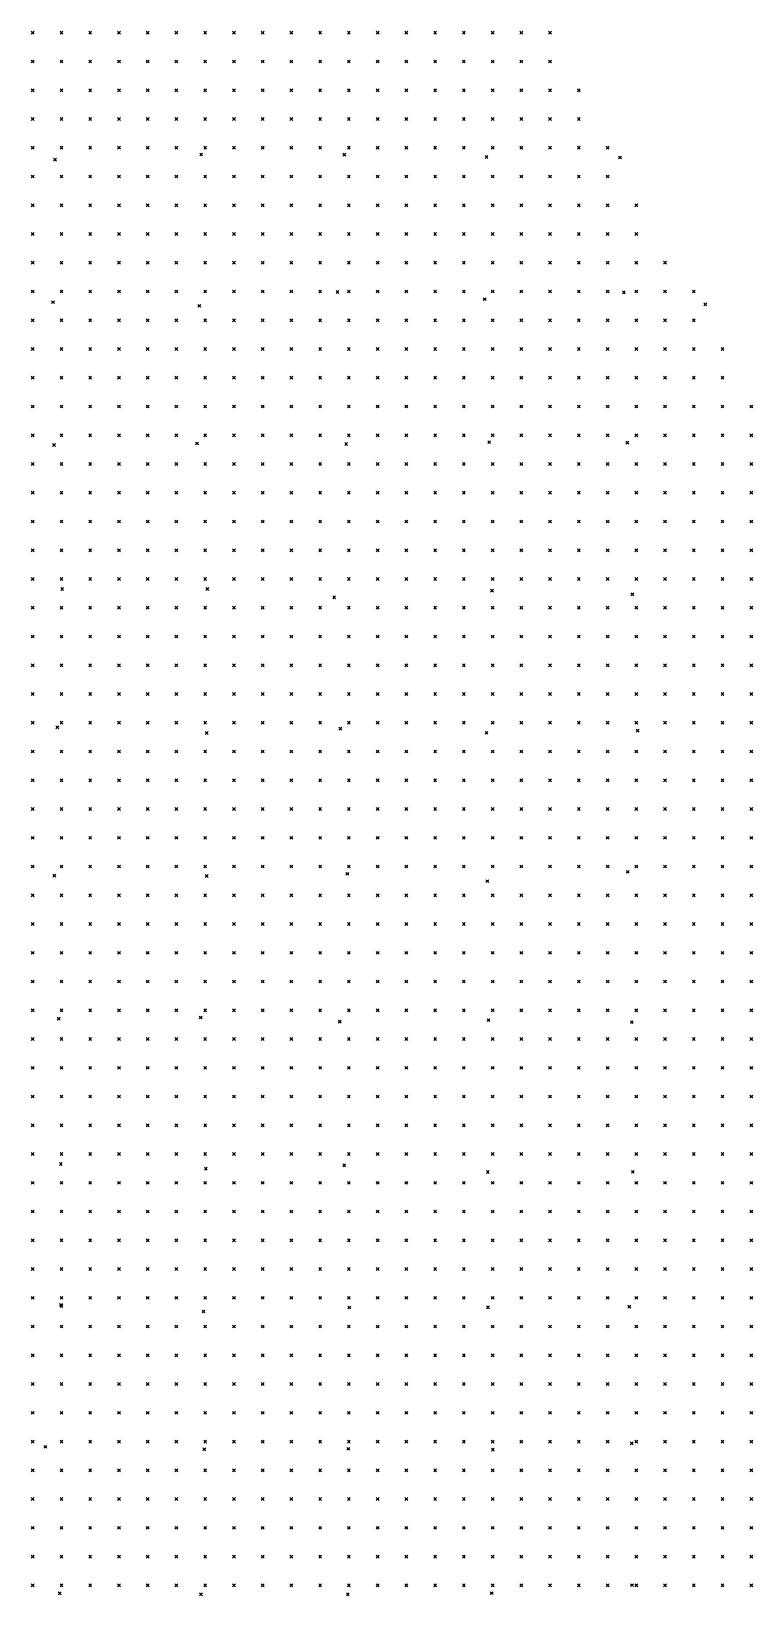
# Model space of a CAD drawing. Header units: metres. Extents: x 441556 to 446409, y 432338 to 461058.
# Drawn here: x 445750.2 to 445825.5, y 434114.6 to 434277.8 of the extents above; entities that cross this region are included whole.
import ezdxf

# ---------------------------------------------------------------- set-up
doc = ezdxf.new("R2010")
doc.units = ezdxf.units.M
doc.header["$MEASUREMENT"] = 0
doc.header["$PDMODE"] = 35
doc.header["$PDSIZE"] = 0.15
doc.layers.add('DTM-NOK-RevN_LIDAR_co_lidar', color=91, linetype='Continuous', lineweight=0)
doc.layers.add('DTM-NOK-RevN_RTK', color=32, linetype='Continuous', lineweight=0)

msp = doc.modelspace()

# ---------------------------------------------------------------- linework, layer by layer
at = {"layer": 'DTM-NOK-RevN_LIDAR_co_lidar'}
for p in [(445750.323, 434277.669, 320.329), (445753.323, 434277.669, 320.451), (445756.322, 434277.669, 320.449), (445759.322, 434277.669, 320.453), (445762.321, 434277.669, 320.499), (445765.32, 434277.669, 320.549), (445768.32, 434277.669, 320.56), (445771.319, 434277.669, 320.562), (445774.319, 434277.669, 320.556), (445777.318, 434277.669, 320.615), (445780.317, 434277.669, 320.642), (445783.317, 434277.669, 320.642), (445786.316, 434277.669, 320.655), (445789.315, 434277.669, 320.649), (445792.315, 434277.669, 320.656), (445795.314, 434277.669, 320.655), (445798.314, 434277.669, 320.648), (445801.313, 434277.669, 320.699), (445804.312, 434277.669, 320.774), (445750.323, 434274.67, 320.368), (445753.323, 434274.67, 320.415), (445756.322, 434274.67, 320.44), (445759.322, 434274.67, 320.447), (445762.321, 434274.67, 320.491), (445765.32, 434274.67, 320.521), (445768.32, 434274.67, 320.523), (445771.319, 434274.67, 320.502), (445774.319, 434274.67, 320.479), (445777.318, 434274.67, 320.509), (445780.317, 434274.67, 320.524), (445783.317, 434274.67, 320.587), (445786.316, 434274.67, 320.61), (445789.315, 434274.67, 320.685), (445792.315, 434274.67, 320.688), (445795.314, 434274.67, 320.691), (445798.314, 434274.67, 320.681), (445801.313, 434274.67, 320.746), (445804.312, 434274.67, 320.776), (445750.323, 434271.67, 320.756), (445753.323, 434271.67, 320.381), (445756.322, 434271.67, 320.319), (445759.322, 434271.67, 320.357), (445762.321, 434271.67, 320.39), (445765.32, 434271.67, 320.459), (445768.32, 434271.67, 320.468), (445771.319, 434271.67, 320.444), (445774.319, 434271.67, 320.461), (445777.318, 434271.67, 320.437), (445780.317, 434271.67, 320.426), (445783.317, 434271.67, 320.434), (445786.316, 434271.67, 320.504), (445789.315, 434271.67, 320.578), (445792.315, 434271.67, 320.646), (445795.314, 434271.67, 320.695), (445798.314, 434271.67, 320.703), (445801.313, 434271.67, 320.733), (445804.312, 434271.67, 320.713), (445807.312, 434271.67, 320.702), (445750.323, 434268.671, 320.723), (445753.323, 434268.671, 320.334), (445756.322, 434268.671, 320.191), (445759.322, 434268.671, 320.22), (445762.321, 434268.671, 320.31), (445765.32, 434268.671, 320.352), (445768.32, 434268.671, 320.36), (445771.319, 434268.671, 320.353), (445774.319, 434268.671, 320.355), (445777.318, 434268.671, 320.338), (445780.317, 434268.671, 320.332), (445783.317, 434268.671, 320.329), (445786.316, 434268.671, 320.379), (445789.315, 434268.671, 320.452), (445792.315, 434268.671, 320.555), (445795.314, 434268.671, 320.631), (445798.314, 434268.671, 320.672), (445801.313, 434268.671, 320.66), (445804.312, 434268.671, 320.643), (445807.312, 434268.671, 320.627), (445750.323, 434265.671, 320.707), (445753.323, 434265.671, 320.348), (445756.322, 434265.671, 320.139), (445759.322, 434265.671, 320.19), (445762.321, 434265.671, 320.261), (445765.32, 434265.671, 320.321), (445768.32, 434265.671, 320.381), (445771.319, 434265.671, 320.369), (445774.319, 434265.671, 320.319), (445777.318, 434265.671, 320.348), (445780.317, 434265.671, 320.372), (445783.317, 434265.671, 320.344), (445786.316, 434265.671, 320.401), (445789.315, 434265.671, 320.485), (445792.315, 434265.671, 320.568), (445795.314, 434265.671, 320.639), (445798.314, 434265.671, 320.673), (445801.313, 434265.671, 320.705), (445804.312, 434265.671, 320.681), (445807.312, 434265.671, 320.663), (445810.311, 434265.671, 320.638), (445750.323, 434262.672, 320.907), (445753.323, 434262.672, 320.532), (445756.322, 434262.672, 320.287), (445759.322, 434262.672, 320.25), (445762.321, 434262.672, 320.262), (445765.32, 434262.672, 320.36), (445768.32, 434262.672, 320.414), (445771.319, 434262.672, 320.398), (445774.319, 434262.672, 320.395), (445777.318, 434262.672, 320.39), (445780.317, 434262.672, 320.381), (445783.317, 434262.672, 320.435), (445786.316, 434262.672, 320.53), (445789.315, 434262.672, 320.627), (445792.315, 434262.672, 320.668), (445795.314, 434262.672, 320.729), (445798.314, 434262.672, 320.824), (445801.313, 434262.672, 320.822), (445804.312, 434262.672, 320.812), (445807.312, 434262.672, 320.84), (445810.311, 434262.672, 320.766), (445750.323, 434259.673, 320.574), (445753.323, 434259.673, 320.451), (445756.322, 434259.673, 320.362), (445759.322, 434259.673, 320.351), (445762.321, 434259.673, 320.443), (445765.32, 434259.673, 320.569), (445768.32, 434259.673, 320.709), (445771.319, 434259.673, 320.771), (445774.319, 434259.673, 320.743), (445777.318, 434259.673, 320.837), (445780.317, 434259.673, 320.951), (445783.317, 434259.673, 321.107), (445786.316, 434259.673, 321.229), (445789.315, 434259.673, 321.264), (445792.315, 434259.673, 321.425), (445795.314, 434259.673, 321.464), (445798.314, 434259.673, 321.365), (445801.313, 434259.673, 321.463), (445804.312, 434259.673, 321.592), (445807.312, 434259.673, 321.502), (445810.311, 434259.673, 321.478), (445813.311, 434259.673, 321.506), (445750.323, 434256.673, 320.432), (445753.323, 434256.673, 320.334), (445756.322, 434256.673, 320.347), (445759.322, 434256.673, 320.515), (445762.321, 434256.673, 320.673), (445765.32, 434256.673, 320.792), (445768.32, 434256.673, 321), (445771.319, 434256.673, 321.19), (445774.319, 434256.673, 321.222), (445777.318, 434256.673, 321.323), (445780.317, 434256.673, 321.407), (445783.317, 434256.673, 321.469), (445786.316, 434256.673, 321.534), (445789.315, 434256.673, 321.608), (445792.315, 434256.673, 321.693), (445795.314, 434256.673, 321.718), (445798.314, 434256.673, 321.702), (445801.313, 434256.673, 321.701), (445804.312, 434256.673, 321.68), (445807.312, 434256.673, 321.636), (445810.311, 434256.673, 321.634), (445813.311, 434256.673, 321.62), (445750.323, 434253.674, 320.519), (445753.323, 434253.674, 320.525), (445756.322, 434253.674, 320.527), (445759.322, 434253.674, 320.582), (445762.321, 434253.674, 320.721), (445765.32, 434253.674, 320.868), (445768.32, 434253.674, 321.005), (445771.319, 434253.674, 321.18), (445774.319, 434253.674, 321.298), (445777.318, 434253.674, 321.401), (445780.317, 434253.674, 321.405), (445783.317, 434253.674, 321.479), (445786.316, 434253.674, 321.568), (445789.315, 434253.674, 321.634), (445792.315, 434253.674, 321.645), (445795.314, 434253.674, 321.693), (445798.314, 434253.674, 321.752), (445801.313, 434253.674, 321.724), (445804.312, 434253.674, 321.763), (445807.312, 434253.674, 321.746), (445810.311, 434253.674, 321.714), (445813.311, 434253.674, 321.702), (445816.31, 434253.674, 321.686), (445750.323, 434250.675, 320.726), (445753.323, 434250.675, 320.693), (445756.322, 434250.675, 320.67), (445759.322, 434250.675, 320.732), (445762.321, 434250.675, 320.86), (445765.32, 434250.675, 320.931), (445768.32, 434250.675, 321.029), (445771.319, 434250.675, 321.174), (445774.319, 434250.675, 321.315), (445777.318, 434250.675, 321.351), (445780.317, 434250.675, 321.429), (445783.317, 434250.675, 321.504), (445786.316, 434250.675, 321.547), (445789.315, 434250.675, 321.601), (445792.315, 434250.675, 321.652), (445795.314, 434250.675, 321.699), (445798.314, 434250.675, 321.726), (445801.313, 434250.675, 321.707), (445804.312, 434250.675, 321.724), (445807.312, 434250.675, 321.721), (445810.311, 434250.675, 321.712), (445813.311, 434250.675, 321.695), (445816.31, 434250.675, 321.647), (445819.309, 434250.675, 321.657), (445750.323, 434247.675, 320.82), (445753.323, 434247.675, 320.79), (445756.322, 434247.675, 320.786), (445759.322, 434247.675, 320.838), (445762.321, 434247.675, 320.943), (445765.32, 434247.675, 321.061), (445768.32, 434247.675, 321.19), (445771.319, 434247.675, 321.31), (445774.319, 434247.675, 321.449), (445777.318, 434247.675, 321.539), (445780.317, 434247.675, 321.598), (445783.317, 434247.675, 321.671), (445786.316, 434247.675, 321.734), (445789.315, 434247.675, 321.816), (445792.315, 434247.675, 321.821), (445795.314, 434247.675, 321.864), (445798.314, 434247.675, 321.891), (445801.313, 434247.675, 321.825), (445804.312, 434247.675, 321.728), (445807.312, 434247.675, 321.707), (445810.311, 434247.675, 321.688), (445813.311, 434247.675, 321.666), (445816.31, 434247.675, 321.634), (445819.309, 434247.675, 321.649), (445750.323, 434244.676, 320.776), (445753.323, 434244.676, 320.751), (445756.322, 434244.676, 320.794), (445759.322, 434244.676, 320.846), (445762.321, 434244.676, 321.006), (445765.32, 434244.676, 321.196), (445768.32, 434244.676, 321.288), (445771.319, 434244.676, 321.403), (445774.319, 434244.676, 321.492), (445777.318, 434244.676, 321.593), (445780.317, 434244.676, 321.66), (445783.317, 434244.676, 321.706), (445786.316, 434244.676, 321.809), (445789.315, 434244.676, 321.87), (445792.315, 434244.676, 321.909), (445795.314, 434244.676, 321.924), (445798.314, 434244.676, 321.97), (445801.313, 434244.676, 321.885), (445804.312, 434244.676, 321.839), (445807.312, 434244.676, 321.813), (445810.311, 434244.676, 321.844), (445813.311, 434244.676, 321.849), (445816.31, 434244.676, 321.821), (445819.309, 434244.676, 321.818), (445822.309, 434244.676, 321.84), (445750.323, 434241.676, 320.867), (445753.323, 434241.676, 320.862), (445756.322, 434241.676, 320.885), (445759.322, 434241.676, 320.904), (445762.321, 434241.676, 321.043), (445765.32, 434241.676, 321.291), (445768.32, 434241.676, 321.326), (445771.319, 434241.676, 321.358), (445774.319, 434241.676, 321.437), (445777.318, 434241.676, 321.512), (445780.317, 434241.676, 321.543), (445783.317, 434241.676, 321.596), (445786.316, 434241.676, 321.692), (445789.315, 434241.676, 321.722), (445792.315, 434241.676, 321.794), (445795.314, 434241.676, 321.794), (445798.314, 434241.676, 321.794), (445801.313, 434241.676, 321.815), (445804.312, 434241.676, 321.782), (445807.312, 434241.676, 321.794), (445810.311, 434241.676, 321.853), (445813.311, 434241.676, 321.878), (445816.31, 434241.676, 321.858), (445819.309, 434241.676, 321.879), (445822.309, 434241.676, 321.898), (445750.323, 434238.677, 320.994), (445753.323, 434238.677, 321.025), (445756.322, 434238.677, 320.971), (445759.322, 434238.677, 320.989), (445762.321, 434238.677, 321.161), (445765.32, 434238.677, 321.292), (445768.32, 434238.677, 321.32), (445771.319, 434238.677, 321.348), (445774.319, 434238.677, 321.429), (445777.318, 434238.677, 321.521), (445780.317, 434238.677, 321.555), (445783.317, 434238.677, 321.574), (445786.316, 434238.677, 321.652), (445789.315, 434238.677, 321.704), (445792.315, 434238.677, 321.699), (445795.314, 434238.677, 321.713), (445798.314, 434238.677, 321.735), (445801.313, 434238.677, 321.709), (445804.312, 434238.677, 321.699), (445807.312, 434238.677, 321.691), (445810.311, 434238.677, 321.693), (445813.311, 434238.677, 321.774), (445816.31, 434238.677, 321.797), (445819.309, 434238.677, 321.851), (445822.309, 434238.677, 321.867), (445825.308, 434238.677, 321.92), (445750.323, 434235.678, 321.02), (445753.323, 434235.678, 321.041), (445756.322, 434235.678, 321.015), (445759.322, 434235.678, 321.055), (445762.321, 434235.678, 321.109), (445765.32, 434235.678, 321.213), (445768.32, 434235.678, 321.324), (445771.319, 434235.678, 321.391), (445774.319, 434235.678, 321.481), (445777.318, 434235.678, 321.523), (445780.317, 434235.678, 321.595), (445783.317, 434235.678, 321.664), (445786.316, 434235.678, 321.703), (445789.315, 434235.678, 321.745), (445792.315, 434235.678, 321.766), (445795.314, 434235.678, 321.801), (445798.314, 434235.678, 321.806), (445801.313, 434235.678, 321.799), (445804.312, 434235.678, 321.783), (445807.312, 434235.678, 321.788), (445810.311, 434235.678, 321.774), (445813.311, 434235.678, 321.793), (445816.31, 434235.678, 321.812), (445819.309, 434235.678, 321.861), (445822.309, 434235.678, 321.861), (445825.308, 434235.678, 321.88), (445750.323, 434232.678, 320.915), (445753.323, 434232.678, 320.94), (445756.322, 434232.678, 320.96), (445759.322, 434232.678, 320.988), (445762.321, 434232.678, 321.053), (445765.32, 434232.678, 321.178), (445768.32, 434232.678, 321.3), (445771.319, 434232.678, 321.366), (445774.319, 434232.678, 321.429), (445777.318, 434232.678, 321.495), (445780.317, 434232.678, 321.567), (445783.317, 434232.678, 321.625), (445786.316, 434232.678, 321.652), (445789.315, 434232.678, 321.69), (445792.315, 434232.678, 321.716), (445795.314, 434232.678, 321.731), (445798.314, 434232.678, 321.737), (445801.313, 434232.678, 321.769), (445804.312, 434232.678, 321.773), (445807.312, 434232.678, 321.783), (445810.311, 434232.678, 321.831), (445813.311, 434232.678, 321.896), (445816.31, 434232.678, 321.966), (445819.309, 434232.678, 322.023), (445822.309, 434232.678, 322.027), (445825.308, 434232.678, 322.027), (445750.323, 434229.679, 320.966), (445753.323, 434229.679, 321.004), (445756.322, 434229.679, 321.036), (445759.322, 434229.679, 321.029), (445762.321, 434229.679, 321.093), (445765.32, 434229.679, 321.19), (445768.32, 434229.679, 321.281), (445771.319, 434229.679, 321.353), (445774.319, 434229.679, 321.393), (445777.318, 434229.679, 321.441), (445780.317, 434229.679, 321.488), (445783.317, 434229.679, 321.533), (445786.316, 434229.679, 321.56), (445789.315, 434229.679, 321.581), (445792.315, 434229.679, 321.598), (445795.314, 434229.679, 321.658), (445798.314, 434229.679, 321.688), (445801.313, 434229.679, 321.689), (445804.312, 434229.679, 321.717), (445807.312, 434229.679, 321.724), (445810.311, 434229.679, 321.813), (445813.311, 434229.679, 321.902), (445816.31, 434229.679, 321.987), (445819.309, 434229.679, 322.067), (445822.309, 434229.679, 322.065), (445825.308, 434229.679, 322.057), (445750.323, 434226.679, 321.049), (445753.323, 434226.679, 321.094), (445756.322, 434226.679, 321.165), (445759.322, 434226.679, 321.181), (445762.321, 434226.679, 321.163), (445765.32, 434226.679, 321.21), (445768.32, 434226.679, 321.312), (445771.319, 434226.679, 321.396), (445774.319, 434226.679, 321.449), (445777.318, 434226.679, 321.485), (445780.317, 434226.679, 321.524), (445783.317, 434226.679, 321.572), (445786.316, 434226.679, 321.604), (445789.315, 434226.679, 321.622), (445792.315, 434226.679, 321.661), (445795.314, 434226.679, 321.712), (445798.314, 434226.679, 321.749), (445801.313, 434226.679, 321.746), (445804.312, 434226.679, 321.742), (445807.312, 434226.679, 321.768), (445810.311, 434226.679, 321.818), (445813.311, 434226.679, 321.868), (445816.31, 434226.679, 321.917), (445819.309, 434226.679, 322.024), (445822.309, 434226.679, 322.026), (445825.308, 434226.679, 321.997), (445750.323, 434223.68, 321.281), (445753.323, 434223.68, 321.319), (445756.322, 434223.68, 321.341), (445759.322, 434223.68, 321.304), (445762.321, 434223.68, 321.212), (445765.32, 434223.68, 321.263), (445768.32, 434223.68, 321.357), (445771.319, 434223.68, 321.433), (445774.319, 434223.68, 321.473), (445777.318, 434223.68, 321.51), (445780.317, 434223.68, 321.544), (445783.317, 434223.68, 321.579), (445786.316, 434223.68, 321.631), (445789.315, 434223.68, 321.676), (445792.315, 434223.68, 321.665), (445795.314, 434223.68, 321.72), (445798.314, 434223.68, 321.754), (445801.313, 434223.68, 321.754), (445804.312, 434223.68, 321.808), (445807.312, 434223.68, 321.913), (445810.311, 434223.68, 321.911), (445813.311, 434223.68, 321.923), (445816.31, 434223.68, 321.974), (445819.309, 434223.68, 322.091), (445822.309, 434223.68, 322.085), (445825.308, 434223.68, 322.059), (445750.323, 434220.681, 321.335), (445753.323, 434220.681, 321.328), (445756.322, 434220.681, 321.357), (445759.322, 434220.681, 321.314), (445762.321, 434220.681, 321.193), (445765.32, 434220.681, 321.283), (445768.32, 434220.681, 321.413), (445771.319, 434220.681, 321.5), (445774.319, 434220.681, 321.55), (445777.318, 434220.681, 321.588), (445780.317, 434220.681, 321.592), (445783.317, 434220.681, 321.605), (445786.316, 434220.681, 321.64), (445789.315, 434220.681, 321.679), (445792.315, 434220.681, 321.706), (445795.314, 434220.681, 321.723), (445798.314, 434220.681, 321.751), (445801.313, 434220.681, 321.793), (445804.312, 434220.681, 321.865), (445807.312, 434220.681, 321.893), (445810.311, 434220.681, 321.94), (445813.311, 434220.681, 321.984), (445816.31, 434220.681, 322.003), (445819.309, 434220.681, 322.019), (445822.309, 434220.681, 322.055), (445825.308, 434220.681, 322.045), (445750.323, 434217.681, 321.248), (445753.323, 434217.681, 321.239), (445756.322, 434217.681, 321.121), (445759.322, 434217.681, 321.091), (445762.321, 434217.681, 321.066), (445765.32, 434217.681, 321.145), (445768.32, 434217.681, 321.299), (445771.319, 434217.681, 321.419), (445774.319, 434217.681, 321.523), (445777.318, 434217.681, 321.566), (445780.317, 434217.681, 321.631), (445783.317, 434217.681, 321.653), (445786.316, 434217.681, 321.671), (445789.315, 434217.681, 321.686), (445792.315, 434217.681, 321.716), (445795.314, 434217.681, 321.753), (445798.314, 434217.681, 321.788), (445801.313, 434217.681, 321.834), (445804.312, 434217.681, 321.914), (445807.312, 434217.681, 321.963), (445810.311, 434217.681, 322.016), (445813.311, 434217.681, 322.042), (445816.31, 434217.681, 322.017), (445819.309, 434217.681, 321.989), (445822.309, 434217.681, 322.011), (445825.308, 434217.681, 322.025), (445750.323, 434214.682, 320.975), (445753.323, 434214.682, 320.981), (445756.322, 434214.682, 320.926), (445759.322, 434214.682, 320.924), (445762.321, 434214.682, 320.955), (445765.32, 434214.682, 321.042), (445768.32, 434214.682, 321.203), (445771.319, 434214.682, 321.394), (445774.319, 434214.682, 321.524), (445777.318, 434214.682, 321.639), (445780.317, 434214.682, 321.721), (445783.317, 434214.682, 321.808), (445786.316, 434214.682, 321.883), (445789.315, 434214.682, 321.875), (445792.315, 434214.682, 321.846), (445795.314, 434214.682, 321.865), (445798.314, 434214.682, 321.888), (445801.313, 434214.682, 321.908), (445804.312, 434214.682, 322.022), (445807.312, 434214.682, 321.997), (445810.311, 434214.682, 322.009), (445813.311, 434214.682, 321.983), (445816.31, 434214.682, 321.941), (445819.309, 434214.682, 321.96), (445822.309, 434214.682, 321.969), (445825.308, 434214.682, 322.05), (445750.323, 434211.683, 321.037), (445753.323, 434211.683, 321.05), (445756.322, 434211.683, 321.005), (445759.322, 434211.683, 320.98), (445762.321, 434211.683, 320.952), (445765.32, 434211.683, 321.024), (445768.32, 434211.683, 321.147), (445771.319, 434211.683, 321.317), (445774.319, 434211.683, 321.448), (445777.318, 434211.683, 321.606), (445780.317, 434211.683, 321.697), (445783.317, 434211.683, 321.798), (445786.316, 434211.683, 321.868), (445789.315, 434211.683, 321.89), (445792.315, 434211.683, 321.893), (445795.314, 434211.683, 321.924), (445798.314, 434211.683, 321.959), (445801.313, 434211.683, 321.999), (445804.312, 434211.683, 322.045), (445807.312, 434211.683, 322.085), (445810.311, 434211.683, 322.098), (445813.311, 434211.683, 322.08), (445816.31, 434211.683, 322.069), (445819.309, 434211.683, 322.058), (445822.309, 434211.683, 322.045), (445825.308, 434211.683, 322.071), (445750.323, 434208.683, 321.121), (445753.323, 434208.683, 321.13), (445756.322, 434208.683, 321.098), (445759.322, 434208.683, 321.052), (445762.321, 434208.683, 320.99), (445765.32, 434208.683, 320.977), (445768.32, 434208.683, 321.116), (445771.319, 434208.683, 321.389), (445774.319, 434208.683, 321.5), (445777.318, 434208.683, 321.522), (445780.317, 434208.683, 321.666), (445783.317, 434208.683, 321.773), (445786.316, 434208.683, 321.838), (445789.315, 434208.683, 321.868), (445792.315, 434208.683, 321.881), (445795.314, 434208.683, 321.918), (445798.314, 434208.683, 321.906), (445801.313, 434208.683, 321.952), (445804.312, 434208.683, 322.001), (445807.312, 434208.683, 322.011), (445810.311, 434208.683, 322.055), (445813.311, 434208.683, 322.049), (445816.31, 434208.683, 322.059), (445819.309, 434208.683, 322.167), (445822.309, 434208.683, 322.155), (445825.308, 434208.683, 322.135), (445750.323, 434205.684, 321.11), (445753.323, 434205.684, 321.135), (445756.322, 434205.684, 321.089), (445759.322, 434205.684, 321.046), (445762.321, 434205.684, 321.008), (445765.32, 434205.684, 320.988), (445768.32, 434205.684, 321.205), (445771.319, 434205.684, 321.452), (445774.319, 434205.684, 321.472), (445777.318, 434205.684, 321.42), (445780.317, 434205.684, 321.591), (445783.317, 434205.684, 321.704), (445786.316, 434205.684, 321.785), (445789.315, 434205.684, 321.807), (445792.315, 434205.684, 321.802), (445795.314, 434205.684, 321.814), (445798.314, 434205.684, 321.847), (445801.313, 434205.684, 321.852), (445804.312, 434205.684, 321.845), (445807.312, 434205.684, 321.876), (445810.311, 434205.684, 321.913), (445813.311, 434205.684, 321.941), (445816.31, 434205.684, 322.018), (445819.309, 434205.684, 322.113), (445822.309, 434205.684, 322.107), (445825.308, 434205.684, 322.07), (445750.323, 434202.684, 321.145), (445753.323, 434202.684, 321.123), (445756.322, 434202.684, 321.089), (445759.322, 434202.684, 321.09), (445762.321, 434202.684, 321.02), (445765.32, 434202.684, 321.018), (445768.32, 434202.684, 321.098), (445771.319, 434202.684, 321.271), (445774.319, 434202.684, 321.408), (445777.318, 434202.684, 321.51), (445780.317, 434202.684, 321.702), (445783.317, 434202.684, 321.87), (445786.316, 434202.684, 321.929), (445789.315, 434202.684, 321.844), (445792.315, 434202.684, 321.867), (445795.314, 434202.684, 321.917), (445798.314, 434202.684, 321.913), (445801.313, 434202.684, 321.876), (445804.312, 434202.684, 321.904), (445807.312, 434202.684, 321.862), (445810.311, 434202.684, 321.84), (445813.311, 434202.684, 321.965), (445816.31, 434202.684, 322.07), (445819.309, 434202.684, 322.02), (445822.309, 434202.684, 322.024), (445825.308, 434202.684, 322.07), (445750.323, 434199.685, 321.205), (445753.323, 434199.685, 321.199), (445756.322, 434199.685, 321.211), (445759.322, 434199.685, 321.171), (445762.321, 434199.685, 321.148), (445765.32, 434199.685, 321.164), (445768.32, 434199.685, 321.213), (445771.319, 434199.685, 321.359), (445774.319, 434199.685, 321.557), (445777.318, 434199.685, 321.71), (445780.317, 434199.685, 321.908), (445783.317, 434199.685, 322.099), (445786.316, 434199.685, 322.14), (445789.315, 434199.685, 322.105), (445792.315, 434199.685, 322.15), (445795.314, 434199.685, 322.161), (445798.314, 434199.685, 322.112), (445801.313, 434199.685, 322.152), (445804.312, 434199.685, 322.112), (445807.312, 434199.685, 322.035), (445810.311, 434199.685, 322), (445813.311, 434199.685, 322.061), (445816.31, 434199.685, 322.076), (445819.309, 434199.685, 322.025), (445822.309, 434199.685, 322.003), (445825.308, 434199.685, 322.074), (445750.323, 434196.686, 321.221), (445753.323, 434196.686, 321.187), (445756.322, 434196.686, 321.153), (445759.322, 434196.686, 321.136), (445762.321, 434196.686, 321.14), (445765.32, 434196.686, 321.171), (445768.32, 434196.686, 321.227), (445771.319, 434196.686, 321.399), (445774.319, 434196.686, 321.573), (445777.318, 434196.686, 321.736), (445780.317, 434196.686, 321.907), (445783.317, 434196.686, 322.071), (445786.316, 434196.686, 322.174), (445789.315, 434196.686, 322.16), (445792.315, 434196.686, 322.186), (445795.314, 434196.686, 322.196), (445798.314, 434196.686, 322.132), (445801.313, 434196.686, 322.192), (445804.312, 434196.686, 322.192), (445807.312, 434196.686, 322.162), (445810.311, 434196.686, 322.143), (445813.311, 434196.686, 322.173), (445816.31, 434196.686, 322.21), (445819.309, 434196.686, 322.192), (445822.309, 434196.686, 322.175), (445825.308, 434196.686, 322.203), (445750.323, 434193.686, 321.306), (445753.323, 434193.686, 321.338), (445756.322, 434193.686, 321.257), (445759.322, 434193.686, 321.323), (445762.321, 434193.686, 321.274), (445765.32, 434193.686, 321.185), (445768.32, 434193.686, 321.232), (445771.319, 434193.686, 321.477), (445774.319, 434193.686, 321.674), (445777.318, 434193.686, 321.661), (445780.317, 434193.686, 321.807), (445783.317, 434193.686, 321.947), (445786.316, 434193.686, 321.953), (445789.315, 434193.686, 321.934), (445792.315, 434193.686, 321.941), (445795.314, 434193.686, 321.979), (445798.314, 434193.686, 322.004), (445801.313, 434193.686, 322.041), (445804.312, 434193.686, 322.051), (445807.312, 434193.686, 322.059), (445810.311, 434193.686, 322.075), (445813.311, 434193.686, 322.096), (445816.31, 434193.686, 322.114), (445819.309, 434193.686, 322.141), (445822.309, 434193.686, 322.174), (445825.308, 434193.686, 322.247), (445750.323, 434190.687, 321.265), (445753.323, 434190.687, 321.29), (445756.322, 434190.687, 321.291), (445759.322, 434190.687, 321.377), (445762.321, 434190.687, 321.405), (445765.32, 434190.687, 321.4), (445768.32, 434190.687, 321.471), (445771.319, 434190.687, 321.592), (445774.319, 434190.687, 321.709), (445777.318, 434190.687, 321.786), (445780.317, 434190.687, 321.848), (445783.317, 434190.687, 321.883), (445786.316, 434190.687, 321.891), (445789.315, 434190.687, 321.865), (445792.315, 434190.687, 321.881), (445795.314, 434190.687, 321.867), (445798.314, 434190.687, 321.907), (445801.313, 434190.687, 321.942), (445804.312, 434190.687, 322.039), (445807.312, 434190.687, 322.068), (445810.311, 434190.687, 322.012), (445813.311, 434190.687, 322.04), (445816.31, 434190.687, 322.027), (445819.309, 434190.687, 322.039), (445822.309, 434190.687, 322.077), (445825.308, 434190.687, 322.139), (445750.323, 434187.688, 321.48), (445753.323, 434187.688, 321.59), (445756.322, 434187.688, 321.603), (445759.322, 434187.688, 321.581), (445762.321, 434187.688, 321.627), (445765.32, 434187.688, 321.587), (445768.32, 434187.688, 321.572), (445771.319, 434187.688, 321.659), (445774.319, 434187.688, 321.761), (445777.318, 434187.688, 321.843), (445780.317, 434187.688, 321.893), (445783.317, 434187.688, 321.915), (445786.316, 434187.688, 321.965), (445789.315, 434187.688, 321.957), (445792.315, 434187.688, 321.939), (445795.314, 434187.688, 321.922), (445798.314, 434187.688, 321.938), (445801.313, 434187.688, 321.935), (445804.312, 434187.688, 322.025), (445807.312, 434187.688, 322.04), (445810.311, 434187.688, 322.042), (445813.311, 434187.688, 322.033), (445816.31, 434187.688, 322.06), (445819.309, 434187.688, 322.084), (445822.309, 434187.688, 322.068), (445825.308, 434187.688, 322.124), (445750.323, 434184.688, 321.414), (445753.323, 434184.688, 321.464), (445756.322, 434184.688, 321.507), (445759.322, 434184.688, 321.533), (445762.321, 434184.688, 321.569), (445765.32, 434184.688, 321.563), (445768.32, 434184.688, 321.593), (445771.319, 434184.688, 321.711), (445774.319, 434184.688, 321.795), (445777.318, 434184.688, 321.847), (445780.317, 434184.688, 321.882), (445783.317, 434184.688, 321.969), (445786.316, 434184.688, 322.006), (445789.315, 434184.688, 322.026), (445792.315, 434184.688, 322.011), (445795.314, 434184.688, 321.972), (445798.314, 434184.688, 321.971), (445801.313, 434184.688, 321.937), (445804.312, 434184.688, 322.009), (445807.312, 434184.688, 322.057), (445810.311, 434184.688, 322.09), (445813.311, 434184.688, 322.123), (445816.31, 434184.688, 322.151), (445819.309, 434184.688, 322.202), (445822.309, 434184.688, 322.22), (445825.308, 434184.688, 322.236), (445750.323, 434181.689, 321.461), (445753.323, 434181.689, 321.448), (445756.322, 434181.689, 321.504), (445759.322, 434181.689, 321.547), (445762.321, 434181.689, 321.626), (445765.32, 434181.689, 321.647), (445768.32, 434181.689, 321.658), (445771.319, 434181.689, 321.735), (445774.319, 434181.689, 321.842), (445777.318, 434181.689, 321.902), (445780.317, 434181.689, 321.931), (445783.317, 434181.689, 321.956), (445786.316, 434181.689, 321.979), (445789.315, 434181.689, 322.011), (445792.315, 434181.689, 322.026), (445795.314, 434181.689, 321.982), (445798.314, 434181.689, 321.953), (445801.313, 434181.689, 321.951), (445804.312, 434181.689, 321.988), (445807.312, 434181.689, 322.011), (445810.311, 434181.689, 322.064), (445813.311, 434181.689, 322.134), (445816.31, 434181.689, 322.165), (445819.309, 434181.689, 322.195), (445822.309, 434181.689, 322.225), (445825.308, 434181.689, 322.278), (445750.323, 434178.689, 321.515), (445753.323, 434178.689, 321.522), (445756.322, 434178.689, 321.571), (445759.322, 434178.689, 321.645), (445762.321, 434178.689, 321.697), (445765.32, 434178.689, 321.724), (445768.32, 434178.689, 321.763), (445771.319, 434178.689, 321.85), (445774.319, 434178.689, 321.936), (445777.318, 434178.689, 322.032), (445780.317, 434178.689, 322.084), (445783.317, 434178.689, 322.065), (445786.316, 434178.689, 322.083), (445789.315, 434178.689, 322.09), (445792.315, 434178.689, 322.09), (445795.314, 434178.689, 322.091), (445798.314, 434178.689, 322.073), (445801.313, 434178.689, 322.047), (445804.312, 434178.689, 322.002), (445807.312, 434178.689, 322.029), (445810.311, 434178.689, 322.083), (445813.311, 434178.689, 322.157), (445816.31, 434178.689, 322.146), (445819.309, 434178.689, 322.163), (445822.309, 434178.689, 322.225), (445825.308, 434178.689, 322.29), (445750.323, 434175.69, 321.516), (445753.323, 434175.69, 321.596), (445756.322, 434175.69, 321.639), (445759.322, 434175.69, 321.714), (445762.321, 434175.69, 321.72), (445765.32, 434175.69, 321.753), (445768.32, 434175.69, 321.812), (445771.319, 434175.69, 321.871), (445774.319, 434175.69, 321.995), (445777.318, 434175.69, 322.059), (445780.317, 434175.69, 322.077), (445783.317, 434175.69, 322.078), (445786.316, 434175.69, 322.09), (445789.315, 434175.69, 322.127), (445792.315, 434175.69, 322.194), (445795.314, 434175.69, 322.208), (445798.314, 434175.69, 322.169), (445801.313, 434175.69, 322.121), (445804.312, 434175.69, 322.104), (445807.312, 434175.69, 322.121), (445810.311, 434175.69, 322.188), (445813.311, 434175.69, 322.241), (445816.31, 434175.69, 322.228), (445819.309, 434175.69, 322.273), (445822.309, 434175.69, 322.359), (445825.308, 434175.69, 322.41), (445750.323, 434172.691, 321.606), (445753.323, 434172.691, 321.718), (445756.322, 434172.691, 321.732), (445759.322, 434172.691, 321.717), (445762.321, 434172.691, 321.71), (445765.32, 434172.691, 321.732), (445768.32, 434172.691, 321.762), (445771.319, 434172.691, 321.845), (445774.319, 434172.691, 321.949), (445777.318, 434172.691, 322.068), (445780.317, 434172.691, 322.169), (445783.317, 434172.691, 322.017), (445786.316, 434172.691, 322.078), (445789.315, 434172.691, 322.113), (445792.315, 434172.691, 322.142), (445795.314, 434172.691, 322.157), (445798.314, 434172.691, 322.196), (445801.313, 434172.691, 322.183), (445804.312, 434172.691, 322.191), (445807.312, 434172.691, 322.221), (445810.311, 434172.691, 322.229), (445813.311, 434172.691, 322.247), (445816.31, 434172.691, 322.287), (445819.309, 434172.691, 322.326), (445822.309, 434172.691, 322.394), (445825.308, 434172.691, 322.512), (445750.323, 434169.691, 321.665), (445753.323, 434169.691, 321.783), (445756.322, 434169.691, 321.843), (445759.322, 434169.691, 321.845), (445762.321, 434169.691, 321.823), (445765.32, 434169.691, 321.823), (445768.32, 434169.691, 321.837), (445771.319, 434169.691, 321.881), (445774.319, 434169.691, 321.925), (445777.318, 434169.691, 321.99), (445780.317, 434169.691, 322.065), (445783.317, 434169.691, 322.059), (445786.316, 434169.691, 322.109), (445789.315, 434169.691, 322.114), (445792.315, 434169.691, 322.109), (445795.314, 434169.691, 322.168), (445798.314, 434169.691, 322.198), (445801.313, 434169.691, 322.22), (445804.312, 434169.691, 322.246), (445807.312, 434169.691, 322.26), (445810.311, 434169.691, 322.272), (445813.311, 434169.691, 322.33), (445816.31, 434169.691, 322.317), (445819.309, 434169.691, 322.334), (445822.309, 434169.691, 322.426), (445825.308, 434169.691, 322.567), (445750.323, 434166.692, 321.643), (445753.323, 434166.692, 321.737), (445756.322, 434166.692, 321.8), (445759.322, 434166.692, 321.844), (445762.321, 434166.692, 321.835), (445765.32, 434166.692, 321.808), (445768.32, 434166.692, 321.816), (445771.319, 434166.692, 321.842), (445774.319, 434166.692, 321.87), (445777.318, 434166.692, 321.9), (445780.317, 434166.692, 321.95), (445783.317, 434166.692, 321.981), (445786.316, 434166.692, 322.022), (445789.315, 434166.692, 322.026), (445792.315, 434166.692, 322.078), (445795.314, 434166.692, 322.14), (445798.314, 434166.692, 322.145), (445801.313, 434166.692, 322.185), (445804.312, 434166.692, 322.236), (445807.312, 434166.692, 322.285), (445810.311, 434166.692, 322.381), (445813.311, 434166.692, 322.448), (445816.31, 434166.692, 322.411), (445819.309, 434166.692, 322.419), (445822.309, 434166.692, 322.47), (445825.308, 434166.692, 322.607), (445750.323, 434163.692, 321.605), (445753.323, 434163.692, 321.674), (445756.322, 434163.692, 321.738), (445759.322, 434163.692, 321.781), (445762.321, 434163.692, 321.774), (445765.32, 434163.692, 321.75), (445768.32, 434163.692, 321.755), (445771.319, 434163.692, 321.755), (445774.319, 434163.692, 321.766), (445777.318, 434163.692, 321.794), (445780.317, 434163.692, 321.847), (445783.317, 434163.692, 321.876), (445786.316, 434163.692, 321.905), (445789.315, 434163.692, 321.928), (445792.315, 434163.692, 321.989), (445795.314, 434163.692, 322.052), (445798.314, 434163.692, 322.105), (445801.313, 434163.692, 322.16), (445804.312, 434163.692, 322.212), (445807.312, 434163.692, 322.279), (445810.311, 434163.692, 322.308), (445813.311, 434163.692, 322.377), (445816.31, 434163.692, 322.404), (445819.309, 434163.692, 322.418), (445822.309, 434163.692, 322.445), (445825.308, 434163.692, 322.49), (445750.323, 434160.693, 321.836), (445753.323, 434160.693, 321.816), (445756.322, 434160.693, 321.857), (445759.322, 434160.693, 321.899), (445762.321, 434160.693, 321.898), (445765.32, 434160.693, 321.876), (445768.32, 434160.693, 321.833), (445771.319, 434160.693, 321.817), (445774.319, 434160.693, 321.829), (445777.318, 434160.693, 321.847), (445780.317, 434160.693, 321.882), (445783.317, 434160.693, 321.915), (445786.316, 434160.693, 321.931), (445789.315, 434160.693, 321.957), (445792.315, 434160.693, 321.99), (445795.314, 434160.693, 322.001), (445798.314, 434160.693, 322.017), (445801.313, 434160.693, 322.077), (445804.312, 434160.693, 322.127), (445807.312, 434160.693, 322.159), (445810.311, 434160.693, 322.224), (445813.311, 434160.693, 322.29), (445816.31, 434160.693, 322.337), (445819.309, 434160.693, 322.379), (445822.309, 434160.693, 322.419), (445825.308, 434160.693, 322.46), (445750.323, 434157.694, 321.905), (445753.323, 434157.694, 321.833), (445756.322, 434157.694, 321.861), (445759.322, 434157.694, 321.923), (445762.321, 434157.694, 321.93), (445765.32, 434157.694, 321.927), (445768.32, 434157.694, 321.881), (445771.319, 434157.694, 321.85), (445774.319, 434157.694, 321.859), (445777.318, 434157.694, 321.846), (445780.317, 434157.694, 321.875), (445783.317, 434157.694, 321.918), (445786.316, 434157.694, 321.946), (445789.315, 434157.694, 321.971), (445792.315, 434157.694, 322.014), (445795.314, 434157.694, 322.041), (445798.314, 434157.694, 322.084), (445801.313, 434157.694, 322.106), (445804.312, 434157.694, 322.148), (445807.312, 434157.694, 322.189), (445810.311, 434157.694, 322.246), (445813.311, 434157.694, 322.277), (445816.31, 434157.694, 322.288), (445819.309, 434157.694, 322.311), (445822.309, 434157.694, 322.305), (445825.308, 434157.694, 322.304), (445750.323, 434154.694, 321.958), (445753.323, 434154.694, 321.872), (445756.322, 434154.694, 321.905), (445759.322, 434154.694, 321.954), (445762.321, 434154.694, 321.998), (445765.32, 434154.694, 322.006), (445768.32, 434154.694, 321.968), (445771.319, 434154.694, 321.894), (445774.319, 434154.694, 321.846), (445777.318, 434154.694, 321.865), (445780.317, 434154.694, 321.932), (445783.317, 434154.694, 321.991), (445786.316, 434154.694, 322.021), (445789.315, 434154.694, 322.059), (445792.315, 434154.694, 322.072), (445795.314, 434154.694, 322.133), (445798.314, 434154.694, 322.149), (445801.313, 434154.694, 322.138), (445804.312, 434154.694, 322.182), (445807.312, 434154.694, 322.192), (445810.311, 434154.694, 322.203), (445813.311, 434154.694, 322.242), (445816.31, 434154.694, 322.292), (445819.309, 434154.694, 322.309), (445822.309, 434154.694, 322.318), (445825.308, 434154.694, 322.347), (445750.323, 434151.695, 321.991), (445753.323, 434151.695, 321.901), (445756.322, 434151.695, 321.925), (445759.322, 434151.695, 322.001), (445762.321, 434151.695, 322.066), (445765.32, 434151.695, 322.098), (445768.32, 434151.695, 322.082), (445771.319, 434151.695, 322.001), (445774.319, 434151.695, 321.943), (445777.318, 434151.695, 321.954), (445780.317, 434151.695, 322.04), (445783.317, 434151.695, 322.092), (445786.316, 434151.695, 322.115), (445789.315, 434151.695, 322.182), (445792.315, 434151.695, 322.196), (445795.314, 434151.695, 322.206), (445798.314, 434151.695, 322.253), (445801.313, 434151.695, 322.315), (445804.312, 434151.695, 322.336), (445807.312, 434151.695, 322.307), (445810.311, 434151.695, 322.359), (445813.311, 434151.695, 322.374), (445816.31, 434151.695, 322.362), (445819.309, 434151.695, 322.385), (445822.309, 434151.695, 322.387), (445825.308, 434151.695, 322.43), (445750.323, 434148.696, 321.949), (445753.323, 434148.696, 321.864), (445756.322, 434148.696, 321.826), (445759.322, 434148.696, 321.907), (445762.321, 434148.696, 322.011), (445765.32, 434148.696, 322.07), (445768.32, 434148.696, 322.084), (445771.319, 434148.696, 322.037), (445774.319, 434148.696, 321.973), (445777.318, 434148.696, 321.942), (445780.317, 434148.696, 322.002), (445783.317, 434148.696, 322.066), (445786.316, 434148.696, 322.084), (445789.315, 434148.696, 322.13), (445792.315, 434148.696, 322.202), (445795.314, 434148.696, 322.275), (445798.314, 434148.696, 322.304), (445801.313, 434148.696, 322.368), (445804.312, 434148.696, 322.424), (445807.312, 434148.696, 322.414), (445810.311, 434148.696, 322.457), (445813.311, 434148.696, 322.509), (445816.31, 434148.696, 322.494), (445819.309, 434148.696, 322.531), (445822.309, 434148.696, 322.564), (445825.308, 434148.696, 322.588), (445750.323, 434145.696, 322.061), (445753.323, 434145.696, 321.892), (445756.322, 434145.696, 321.862), (445759.322, 434145.696, 321.914), (445762.321, 434145.696, 322.005), (445765.32, 434145.696, 322.085), (445768.32, 434145.696, 322.11), (445771.319, 434145.696, 322.053), (445774.319, 434145.696, 321.967), (445777.318, 434145.696, 321.938), (445780.317, 434145.696, 321.966), (445783.317, 434145.696, 321.971), (445786.316, 434145.696, 321.986), (445789.315, 434145.696, 322.024), (445792.315, 434145.696, 322.115), (445795.314, 434145.696, 322.24), (445798.314, 434145.696, 322.267), (445801.313, 434145.696, 322.297), (445804.312, 434145.696, 322.338), (445807.312, 434145.696, 322.404), (445810.311, 434145.696, 322.521), (445813.311, 434145.696, 322.553), (445816.31, 434145.696, 322.621), (445819.309, 434145.696, 322.72), (445822.309, 434145.696, 322.615), (445825.308, 434145.696, 322.661), (445750.323, 434142.697, 322.041), (445753.323, 434142.697, 321.87), (445756.322, 434142.697, 321.841), (445759.322, 434142.697, 321.887), (445762.321, 434142.697, 321.966), (445765.32, 434142.697, 322.045), (445768.32, 434142.697, 322.076), (445771.319, 434142.697, 322.08), (445774.319, 434142.697, 322.027), (445777.318, 434142.697, 321.977), (445780.317, 434142.697, 321.965), (445783.317, 434142.697, 321.986), (445786.316, 434142.697, 322.02), (445789.315, 434142.697, 322.063), (445792.315, 434142.697, 322.126), (445795.314, 434142.697, 322.193), (445798.314, 434142.697, 322.221), (445801.313, 434142.697, 322.254), (445804.312, 434142.697, 322.28), (445807.312, 434142.697, 322.317), (445810.311, 434142.697, 322.364), (445813.311, 434142.697, 322.439), (445816.31, 434142.697, 322.537), (445819.309, 434142.697, 322.64), (445822.309, 434142.697, 322.643), (445825.308, 434142.697, 322.614), (445750.323, 434139.697, 322.032), (445753.323, 434139.697, 321.811), (445756.322, 434139.697, 321.769), (445759.322, 434139.697, 321.801), (445762.321, 434139.697, 321.869), (445765.32, 434139.697, 321.912), (445768.32, 434139.697, 321.984), (445771.319, 434139.697, 322.015), (445774.319, 434139.697, 321.996), (445777.318, 434139.697, 321.952), (445780.317, 434139.697, 321.904), (445783.317, 434139.697, 321.911), (445786.316, 434139.697, 321.926), (445789.315, 434139.697, 321.968), (445792.315, 434139.697, 322.054), (445795.314, 434139.697, 322.088), (445798.314, 434139.697, 322.123), (445801.313, 434139.697, 322.153), (445804.312, 434139.697, 322.214), (445807.312, 434139.697, 322.284), (445810.311, 434139.697, 322.344), (445813.311, 434139.697, 322.415), (445816.31, 434139.697, 322.504), (445819.309, 434139.697, 322.573), (445822.309, 434139.697, 322.61), (445825.308, 434139.697, 322.63), (445750.323, 434136.698, 321.946), (445753.323, 434136.698, 321.721), (445756.322, 434136.698, 321.668), (445759.322, 434136.698, 321.683), (445762.321, 434136.698, 321.734), (445765.32, 434136.698, 321.785), (445768.32, 434136.698, 321.844), (445771.319, 434136.698, 321.881), (445774.319, 434136.698, 321.893), (445777.318, 434136.698, 321.884), (445780.317, 434136.698, 321.869), (445783.317, 434136.698, 321.88), (445786.316, 434136.698, 321.907), (445789.315, 434136.698, 321.974), (445792.315, 434136.698, 322.029), (445795.314, 434136.698, 322.072), (445798.314, 434136.698, 322.111), (445801.313, 434136.698, 322.165), (445804.312, 434136.698, 322.205), (445807.312, 434136.698, 322.272), (445810.311, 434136.698, 322.321), (445813.311, 434136.698, 322.365), (445816.31, 434136.698, 322.418), (445819.309, 434136.698, 322.475), (445822.309, 434136.698, 322.53), (445825.308, 434136.698, 322.597), (445750.323, 434133.699, 321.983), (445753.323, 434133.699, 321.786), (445756.322, 434133.699, 321.757), (445759.322, 434133.699, 321.735), (445762.321, 434133.699, 321.764), (445765.32, 434133.699, 321.807), (445768.32, 434133.699, 321.848), (445771.319, 434133.699, 321.877), (445774.319, 434133.699, 321.901), (445777.318, 434133.699, 321.928), (445780.317, 434133.699, 321.919), (445783.317, 434133.699, 321.915), (445786.316, 434133.699, 321.941), (445789.315, 434133.699, 321.969), (445792.315, 434133.699, 321.98), (445795.314, 434133.699, 322.041), (445798.314, 434133.699, 322.092), (445801.313, 434133.699, 322.146), (445804.312, 434133.699, 322.191), (445807.312, 434133.699, 322.242), (445810.311, 434133.699, 322.297), (445813.311, 434133.699, 322.354), (445816.31, 434133.699, 322.415), (445819.309, 434133.699, 322.513), (445822.309, 434133.699, 322.578), (445825.308, 434133.699, 322.64), (445750.323, 434130.699, 321.979), (445753.323, 434130.699, 321.818), (445756.322, 434130.699, 321.817), (445759.322, 434130.699, 321.824), (445762.321, 434130.699, 321.836), (445765.32, 434130.699, 321.853), (445768.32, 434130.699, 321.872), (445771.319, 434130.699, 321.917), (445774.319, 434130.699, 321.937), (445777.318, 434130.699, 321.98), (445780.317, 434130.699, 322.026), (445783.317, 434130.699, 322.054), (445786.316, 434130.699, 322.077), (445789.315, 434130.699, 322.104), (445792.315, 434130.699, 322.13), (445795.314, 434130.699, 322.174), (445798.314, 434130.699, 322.215), (445801.313, 434130.699, 322.27), (445804.312, 434130.699, 322.33), (445807.312, 434130.699, 322.368), (445810.311, 434130.699, 322.37), (445813.311, 434130.699, 322.426), (445816.31, 434130.699, 322.479), (445819.309, 434130.699, 322.517), (445822.309, 434130.699, 322.594), (445825.308, 434130.699, 322.639), (445750.323, 434127.7, 321.969), (445753.323, 434127.7, 321.738), (445756.322, 434127.7, 321.769), (445759.322, 434127.7, 321.779), (445762.321, 434127.7, 321.775), (445765.32, 434127.7, 321.808), (445768.32, 434127.7, 321.872), (445771.319, 434127.7, 321.952), (445774.319, 434127.7, 321.974), (445777.318, 434127.7, 322.045), (445780.317, 434127.7, 322.113), (445783.317, 434127.7, 322.21), (445786.316, 434127.7, 322.234), (445789.315, 434127.7, 322.259), (445792.315, 434127.7, 322.248), (445795.314, 434127.7, 322.281), (445798.314, 434127.7, 322.316), (445801.313, 434127.7, 322.327), (445804.312, 434127.7, 322.388), (445807.312, 434127.7, 322.447), (445810.311, 434127.7, 322.482), (445813.311, 434127.7, 322.524), (445816.31, 434127.7, 322.585), (445819.309, 434127.7, 322.647), (445822.309, 434127.7, 322.693), (445825.308, 434127.7, 322.743), (445750.323, 434124.7, 322.051), (445753.323, 434124.7, 321.756), (445756.322, 434124.7, 321.736), (445759.322, 434124.7, 321.768), (445762.321, 434124.7, 321.765), (445765.32, 434124.7, 321.771), (445768.32, 434124.7, 321.809), (445771.319, 434124.7, 321.891), (445774.319, 434124.7, 321.933), (445777.318, 434124.7, 321.99), (445780.317, 434124.7, 322.052), (445783.317, 434124.7, 322.111), (445786.316, 434124.7, 322.161), (445789.315, 434124.7, 322.233), (445792.315, 434124.7, 322.253), (445795.314, 434124.7, 322.271), (445798.314, 434124.7, 322.306), (445801.313, 434124.7, 322.334), (445804.312, 434124.7, 322.388), (445807.312, 434124.7, 322.444), (445810.311, 434124.7, 322.511), (445813.311, 434124.7, 322.594), (445816.31, 434124.7, 322.636), (445819.309, 434124.7, 322.689), (445822.309, 434124.7, 322.747), (445825.308, 434124.7, 322.808), (445750.323, 434121.701, 322.097), (445753.323, 434121.701, 321.806), (445756.322, 434121.701, 321.81), (445759.322, 434121.701, 321.89), (445762.321, 434121.701, 321.965), (445765.32, 434121.701, 322.005), (445768.32, 434121.701, 322.055), (445771.319, 434121.701, 322.097), (445774.319, 434121.701, 322.132), (445777.318, 434121.701, 322.181), (445780.317, 434121.701, 322.207), (445783.317, 434121.701, 322.257), (445786.316, 434121.701, 322.289), (445789.315, 434121.701, 322.348), (445792.315, 434121.701, 322.378), (445795.314, 434121.701, 322.369), (445798.314, 434121.701, 322.36), (445801.313, 434121.701, 322.37), (445804.312, 434121.701, 322.41), (445807.312, 434121.701, 322.406), (445810.311, 434121.701, 322.47), (445813.311, 434121.701, 322.542), (445816.31, 434121.701, 322.603), (445819.309, 434121.701, 322.655), (445822.309, 434121.701, 322.743), (445825.308, 434121.701, 322.791), (445750.323, 434118.702, 322.079), (445753.323, 434118.702, 321.814), (445756.322, 434118.702, 321.771), (445759.322, 434118.702, 321.82), (445762.321, 434118.702, 321.908), (445765.32, 434118.702, 321.972), (445768.32, 434118.702, 322.064), (445771.319, 434118.702, 322.137), (445774.319, 434118.702, 322.2), (445777.318, 434118.702, 322.264), (445780.317, 434118.702, 322.344), (445783.317, 434118.702, 322.404), (445786.316, 434118.702, 322.425), (445789.315, 434118.702, 322.473), (445792.315, 434118.702, 322.547), (445795.314, 434118.702, 322.58), (445798.314, 434118.702, 322.618), (445801.313, 434118.702, 322.653), (445804.312, 434118.702, 322.658), (445807.312, 434118.702, 322.695), (445810.311, 434118.702, 322.705), (445813.311, 434118.702, 322.76), (445816.31, 434118.702, 322.793), (445819.309, 434118.702, 322.795), (445822.309, 434118.702, 322.835), (445825.308, 434118.702, 322.827), (445750.323, 434115.702, 322.11), (445753.323, 434115.702, 321.812), (445756.322, 434115.702, 321.751), (445759.322, 434115.702, 321.81), (445762.321, 434115.702, 321.883), (445765.32, 434115.702, 321.95), (445768.32, 434115.702, 322.027), (445771.319, 434115.702, 322.09), (445774.319, 434115.702, 322.165), (445777.318, 434115.702, 322.236), (445780.317, 434115.702, 322.303), (445783.317, 434115.702, 322.356), (445786.316, 434115.702, 322.386), (445789.315, 434115.702, 322.426), (445792.315, 434115.702, 322.483), (445795.314, 434115.702, 322.545), (445798.314, 434115.702, 322.612), (445801.313, 434115.702, 322.662), (445804.312, 434115.702, 322.67), (445807.312, 434115.702, 322.693), (445810.311, 434115.702, 322.712), (445813.311, 434115.702, 322.754), (445816.31, 434115.702, 322.807), (445819.309, 434115.702, 322.838), (445822.309, 434115.702, 322.892), (445825.308, 434115.702, 322.903)]:
    msp.add_point(p, dxfattribs=at)
at = {"layer": 'DTM-NOK-RevN_RTK'}
for p in [(445752.651, 434264.423, 320.6), (445767.902, 434264.967, 320.402), (445782.832, 434264.952, 320.457), (445797.677, 434264.712, 320.568), (445811.61, 434264.649, 320.633), (445782.124, 434250.617, 321.417), (445812.01, 434250.591, 321.691), (445752.44, 434249.556, 320.795), (445767.701, 434249.184, 321.103), (445797.481, 434249.869, 321.676), (445820.507, 434249.329, 321.704), (445752.551, 434234.666, 321.11), (445767.472, 434234.822, 321.326), (445783.03, 434234.759, 321.688), (445797.95, 434234.962, 321.851), (445812.381, 434234.9, 321.814), (445753.4, 434219.64, 321.185), (445768.543, 434219.64, 321.524), (445781.78, 434218.765, 321.715), (445798.248, 434219.47, 321.836), (445812.901, 434219.08, 321.993), (445752.897, 434205.215, 321.175), (445782.433, 434205.077, 321.689), (445768.484, 434204.627, 321.32), (445797.671, 434204.631, 321.831), (445813.448, 434204.871, 321.953), (445752.581, 434189.741, 321.277), (445768.468, 434189.706, 321.547), (445783.158, 434189.93, 321.909), (445797.758, 434189.162, 321.96), (445812.418, 434190.131, 322.05), (445753.032, 434174.817, 321.627), (445767.853, 434174.935, 321.915), (445782.355, 434174.499, 322.053), (445797.889, 434174.663, 322.203), (445812.84, 434174.455, 322.329), (445753.259, 434159.657, 321.859), (445782.826, 434159.513, 321.948), (445768.384, 434159.158, 321.907), (445797.814, 434158.823, 322.06), (445812.948, 434158.838, 322.166), (445753.264, 434144.96, 321.88), (445753.329, 434144.847, 321.895), (445783.354, 434144.682, 321.96), (445797.824, 434144.706, 322.193), (445812.587, 434144.767, 322.545), (445768.14, 434144.268, 322.195), (445751.646, 434130.151, 321.791), (445768.227, 434129.899, 321.872), (445783.264, 434129.941, 322.087), (445798.338, 434129.862, 322.25), (445812.833, 434130.525, 322.377), (445812.854, 434115.725, 322.755), (445753.141, 434114.873, 321.72), (445767.877, 434114.771, 322.009), (445783.204, 434114.769, 322.291), (445798.217, 434114.881, 322.515)]:
    msp.add_point(p, dxfattribs=at)

doc.saveas('drawing.dxf')
